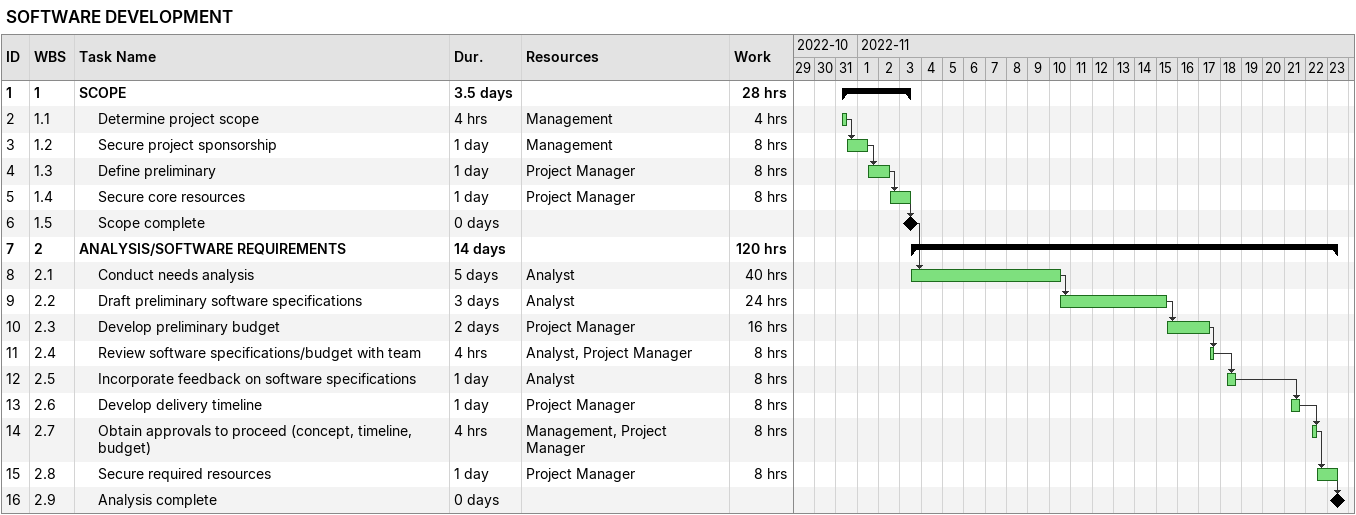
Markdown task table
SOFTWARE DEVELOPMENT

| ID | WBS | Task | Duration | Start | Finish | Predecessors | Resources | Work (h) |
|---|---|---|---|---|---|---|---|---|
| 1 | 1 | **SCOPE** | 3.5d | 2022-10-31 | 2022-11-03 |  |  | 28 |
| 2 | 1.1 | Determine project scope | 4h | 2022-10-31 | 2022-10-31 |  | Management | 4 |
| 3 | 1.2 | Secure project sponsorship | 1d | 2022-10-31 | 2022-11-01 | 2 | Management | 8 |
| 4 | 1.3 | Define preliminary | 1d | 2022-11-01 | 2022-11-02 | 3 | Project Manager | 8 |
| 5 | 1.4 | Secure core resources | 1d | 2022-11-02 | 2022-11-03 | 4 | Project Manager | 8 |
| 6 | 1.5 | Scope complete | 0d | 2022-11-03 | 2022-11-03 | 5 |  |  |
| 7 | 2 | **ANALYSIS/SOFTWARE REQUIREMENTS** | 14d | 2022-11-03 | 2022-11-23 |  |  | 120 |
| 8 | 2.1 | Conduct needs analysis | 5d | 2022-11-03 | 2022-11-10 | 6 | Analyst | 40 |
| 9 | 2.2 | Draft preliminary software specifications | 3d | 2022-11-10 | 2022-11-15 | 8 | Analyst | 24 |
| 10 | 2.3 | Develop preliminary budget | 2d | 2022-11-15 | 2022-11-17 | 9 | Project Manager | 16 |
| 11 | 2.4 | Review software specifications/budget with team | 4h | 2022-11-17 | 2022-11-17 | 10 | Analyst, Project Manager | 8 |
| 12 | 2.5 | Incorporate feedback on software specifications | 1d | 2022-11-18 | 2022-11-18 | 11 | Analyst | 8 |
| 13 | 2.6 | Develop delivery timeline | 1d | 2022-11-21 | 2022-11-21 | 12 | Project Manager | 8 |
| 14 | 2.7 | Obtain approvals to proceed (concept, timeline, budget) | 4h | 2022-11-22 | 2022-11-22 | 13 | Management, Project Manager | 8 |
| 15 | 2.8 | Secure required resources | 1d | 2022-11-22 | 2022-11-23 | 14 | Project Manager | 8 |
| 16 | 2.9 | Analysis complete | 0d | 2022-11-23 | 2022-11-23 | 15 |  |  |
